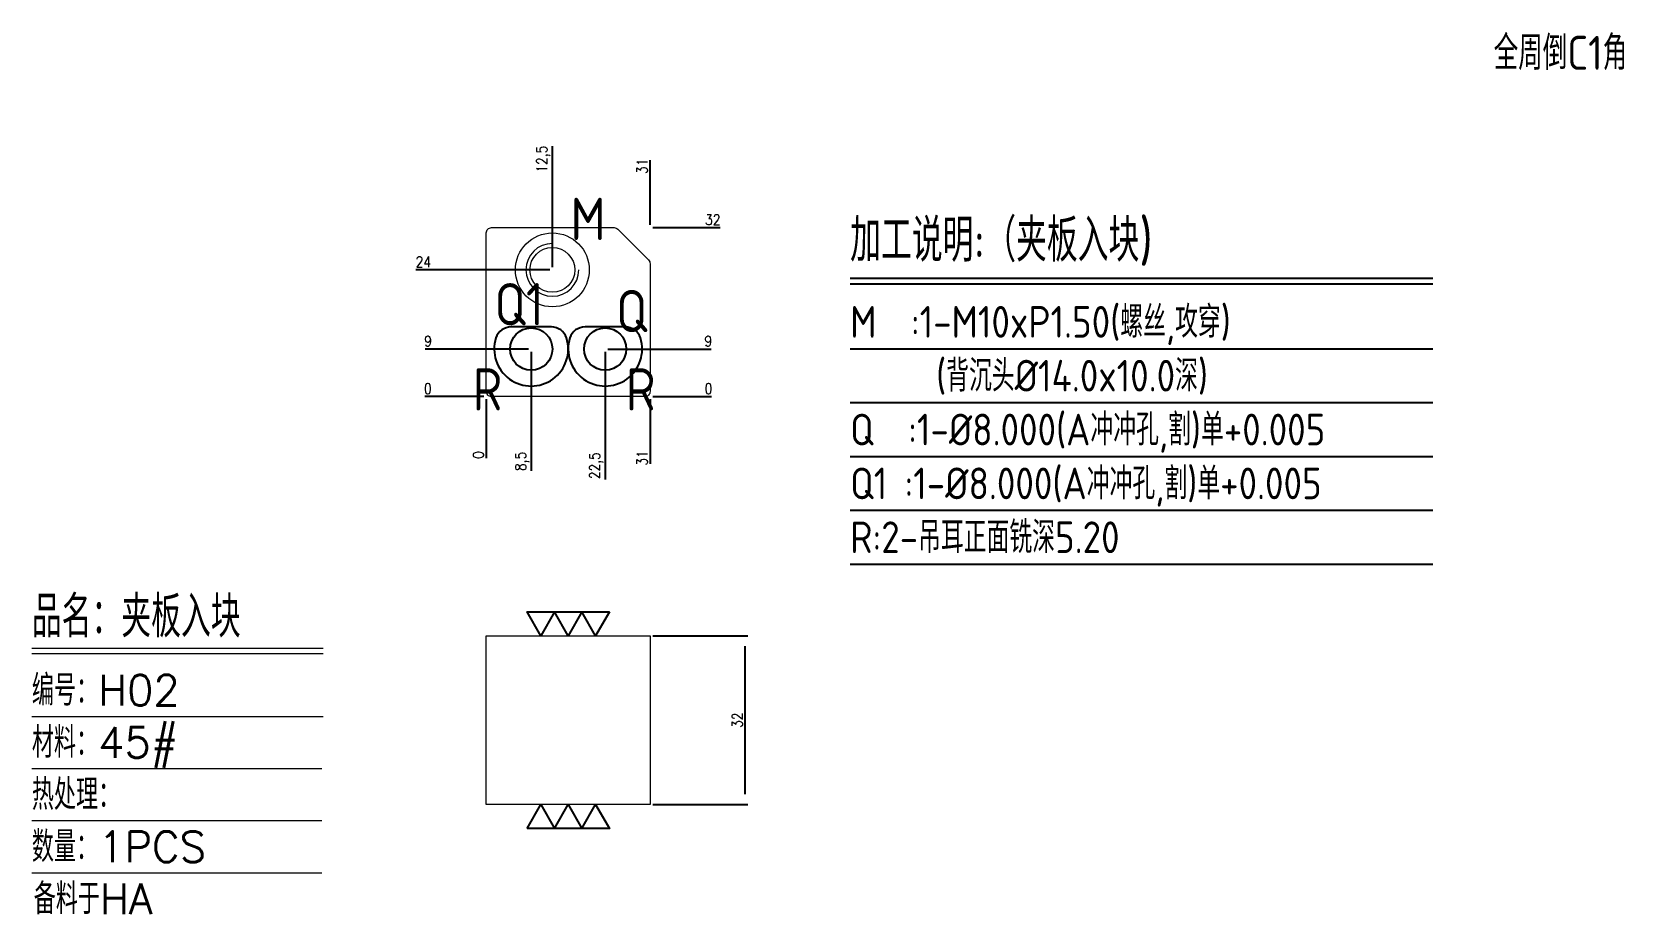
# Model space of a CAD drawing. Header units: millimetres. Extents: x 91061 to 91362, y 14692 to 14859.
import ezdxf
from ezdxf.enums import TextEntityAlignment as Align

# ---------------------------------------------------------------- set-up
doc = ezdxf.new("R2010")
doc.units = ezdxf.units.MM
doc.linetypes.add('DASHED', pattern=[0])
for name, color, linetype in [('DIM', 4, 'Continuous'), ('PH_P', 2, 'Continuous'), ('TEXT', 4, 'Continuous')]:
    doc.layers.add(name, color=color, linetype=linetype)
doc.styles.add('chinesef_fs', font='simplex.shx', dxfattribs={"bigfont": 'gbcbig.shx'})
doc.styles.add('gbenor', font='gbenor.shx', dxfattribs={"bigfont": 'gbcbig.shx'})
doc.styles.get("Standard").update_dxf_attribs({"font": 'txt.shx', "width": 0.85, "bigfont": 'ctxt.shx'})
doc.dimstyles.new('T-2-WX', dxfattribs={"dimtxt": 2, "dimasz": 2, "dimexe": 0.5, "dimexo": 0.5, "dimgap": 0.5, "dimtad": 1, "dimtxsty": 'Standard', "dimblk": 'OPEN30', "dimcen": 0, "dimazin": 3, "dimtfac": 1, "dimtmove": 0, "dimatfit": 3, "dimldrblk": 'OPEN30', "dimlwd": -1, "dimlwe": -1})

# ---------------------------------------------------------------- blocks, each defined once
blk = doc.blocks.new('*D7579')
at = {"layer": 'Defpoints', "color": 0}
for p in [(91146.6, 14789.98), (91177.6, 14789.98), (91187.6, 14789.98)]:
    blk.add_point(p, dxfattribs=at)
at = {"layer": 'DIM', "color": 0}
blk.add_line((91178.1, 14789.98), (91189.23, 14789.98), dxfattribs=at)
at = {"layer": 'DIM', "color": 0, "insert": (91188.66, 14791.48), "char_height": 2, "attachment_point": 5}
blk.add_mtext('0', dxfattribs=at)
blk = doc.blocks.new('_Open30')
blk = doc.blocks.new('*D7580')
at = {"layer": 'Defpoints', "color": 0}
for p in [(91169.1, 14798.98), (91187.6, 14798.98), (91146.6, 14789.98)]:
    blk.add_point(p, dxfattribs=at)
at = {"layer": 'DIM', "color": 0}
for p, q in [((91169.6, 14798.98), (91179.6, 14798.98)), ((91179.6, 14798.98), (91183.6, 14798.98)), ((91183.6, 14798.98), (91189.15, 14798.98))]:
    blk.add_line(p, q, dxfattribs=at)
at = {"layer": 'DIM', "color": 0, "insert": (91188.62, 14800.48), "char_height": 2, "attachment_point": 5}
blk.add_mtext('9', dxfattribs=at)
blk = doc.blocks.new('*D7581')
at = {"layer": 'Defpoints', "color": 0}
for p in [(91177.6, 14821.98), (91187.6, 14821.98), (91146.6, 14789.98)]:
    blk.add_point(p, dxfattribs=at)
at = {"layer": 'DIM', "color": 0}
for p, q in [((91178.1, 14821.98), (91181.6, 14821.98)), ((91181.6, 14821.98), (91183.6, 14821.98)), ((91183.6, 14821.98), (91190.85, 14821.98))]:
    blk.add_line(p, q, dxfattribs=at)
at = {"layer": 'DIM', "color": 0, "insert": (91189.47, 14823.48), "char_height": 2, "attachment_point": 5}
blk.add_mtext('32', dxfattribs=at)
blk = doc.blocks.new('*D7582')
at = {"layer": 'Defpoints', "color": 0}
for p in [(91136.6, 14789.98), (91146.6, 14789.98), (91146.6, 14789.98)]:
    blk.add_point(p, dxfattribs=at)
at = {"layer": 'DIM', "color": 0}
blk.add_line((91146.1, 14789.98), (91134.96, 14789.98), dxfattribs=at)
at = {"layer": 'DIM', "color": 0, "insert": (91135.53, 14791.48), "char_height": 2, "attachment_point": 5}
blk.add_mtext('0', dxfattribs=at)
blk = doc.blocks.new('*D7583')
at = {"layer": 'Defpoints', "color": 0}
for p in [(91136.6, 14798.98), (91155.1, 14798.98), (91146.6, 14789.98)]:
    blk.add_point(p, dxfattribs=at)
at = {"layer": 'DIM', "color": 0}
for p, q in [((91140.6, 14798.98), (91135.04, 14798.98)), ((91144.6, 14798.98), (91140.6, 14798.98)), ((91154.6, 14798.98), (91144.6, 14798.98))]:
    blk.add_line(p, q, dxfattribs=at)
at = {"layer": 'DIM', "color": 0, "insert": (91135.57, 14800.48), "char_height": 2, "attachment_point": 5}
blk.add_mtext('9', dxfattribs=at)
blk = doc.blocks.new('*D7584')
at = {"layer": 'Defpoints', "color": 0}
for p in [(91136.6, 14813.98), (91159.1, 14813.98), (91146.6, 14789.98)]:
    blk.add_point(p, dxfattribs=at)
at = {"layer": 'DIM', "color": 0}
for p, q in [((91140.6, 14813.98), (91133.26, 14813.98)), ((91144.6, 14813.98), (91140.6, 14813.98)), ((91158.6, 14813.98), (91144.6, 14813.98))]:
    blk.add_line(p, q, dxfattribs=at)
at = {"layer": 'DIM', "color": 0, "insert": (91134.68, 14815.48), "char_height": 2, "attachment_point": 5}
blk.add_mtext('24', dxfattribs=at)
blk = doc.blocks.new('*D7585')
at = {"layer": 'Defpoints', "color": 0}
for p in [(91146.6, 14789.98), (91177.6, 14789.98), (91177.6, 14779.98)]:
    blk.add_point(p, dxfattribs=at)
at = {"layer": 'DIM', "color": 0}
for p, q in [((91177.6, 14789.48), (91177.6, 14785.98)), ((91177.6, 14785.98), (91177.6, 14783.98)), ((91177.6, 14783.98), (91177.6, 14777.21))]:
    blk.add_line(p, q, dxfattribs=at)
at = {"layer": 'DIM', "color": 0, "insert": (91176.1, 14778.34), "char_height": 2, "attachment_point": 5, "rotation": 90}
blk.add_mtext('31', dxfattribs=at)
blk = doc.blocks.new('*D7586')
at = {"layer": 'Defpoints', "color": 0}
for p in [(91169.1, 14798.98), (91146.6, 14789.98), (91169.1, 14779.98)]:
    blk.add_point(p, dxfattribs=at)
at = {"layer": 'DIM', "color": 0}
for p, q in [((91169.1, 14798.48), (91169.1, 14787.98)), ((91169.1, 14787.98), (91169.1, 14783.98)), ((91169.1, 14783.98), (91169.1, 14774.3))]:
    blk.add_line(p, q, dxfattribs=at)
at = {"layer": 'DIM', "color": 0, "insert": (91167.41, 14776.89), "char_height": 2, "attachment_point": 5, "rotation": 90}
blk.add_mtext('22,5', dxfattribs=at)
blk = doc.blocks.new('*D7587')
at = {"layer": 'Defpoints', "color": 0}
for p in [(91155.1, 14798.98), (91146.6, 14789.98), (91155.1, 14779.98)]:
    blk.add_point(p, dxfattribs=at)
at = {"layer": 'DIM', "color": 0}
for p, q in [((91155.1, 14798.48), (91155.1, 14787.98)), ((91155.1, 14787.98), (91155.1, 14783.98)), ((91155.1, 14783.98), (91155.1, 14775.91))]:
    blk.add_line(p, q, dxfattribs=at)
at = {"layer": 'DIM', "color": 0, "insert": (91153.41, 14777.7), "char_height": 2, "attachment_point": 5, "rotation": 90}
blk.add_mtext('8,5', dxfattribs=at)
blk = doc.blocks.new('*D7588')
at = {"layer": 'Defpoints', "color": 0}
for p in [(91146.6, 14789.98), (91146.6, 14789.98), (91146.6, 14779.98)]:
    blk.add_point(p, dxfattribs=at)
at = {"layer": 'DIM', "color": 0}
blk.add_line((91146.6, 14789.48), (91146.6, 14778.34), dxfattribs=at)
at = {"layer": 'DIM', "color": 0, "insert": (91145.1, 14778.91), "char_height": 2, "attachment_point": 5, "rotation": 90}
blk.add_mtext('0', dxfattribs=at)
blk = doc.blocks.new('*D7589')
at = {"layer": 'Defpoints', "color": 0}
for p in [(91177.6, 14831.98), (91177.6, 14821.98), (91146.6, 14789.98)]:
    blk.add_point(p, dxfattribs=at)
at = {"layer": 'DIM', "color": 0}
for p, q in [((91177.6, 14827.98), (91177.6, 14834.74)), ((91177.6, 14825.98), (91177.6, 14827.98)), ((91177.6, 14822.48), (91177.6, 14825.98))]:
    blk.add_line(p, q, dxfattribs=at)
at = {"layer": 'DIM', "color": 0, "insert": (91176.1, 14833.61), "char_height": 2, "attachment_point": 5, "rotation": 90}
blk.add_mtext('31', dxfattribs=at)
blk = doc.blocks.new('*D7590')
at = {"layer": 'Defpoints', "color": 0}
for p in [(91159.1, 14831.98), (91159.1, 14813.98), (91146.6, 14789.98)]:
    blk.add_point(p, dxfattribs=at)
at = {"layer": 'DIM', "color": 0}
for p, q in [((91159.1, 14827.98), (91159.1, 14837.41)), ((91159.1, 14823.98), (91159.1, 14827.98)), ((91159.1, 14814.48), (91159.1, 14823.98))]:
    blk.add_line(p, q, dxfattribs=at)
at = {"layer": 'DIM', "color": 0, "insert": (91157.41, 14834.95), "char_height": 2, "attachment_point": 5, "rotation": 90}
blk.add_mtext('12,5', dxfattribs=at)
blk = doc.blocks.new('*D7591')
at = {"layer": 'Defpoints', "color": 0}
for p in [(91177.6, 14744.69), (91195.61, 14744.69), (91177.6, 14712.69)]:
    blk.add_point(p, dxfattribs=at)
at = {"layer": 'DIM', "color": 0}
for p, q in [((91178.1, 14744.69), (91196.11, 14744.69)), ((91195.61, 14714.69), (91195.61, 14742.69)), ((91178.1, 14712.69), (91196.11, 14712.69))]:
    blk.add_line(p, q, dxfattribs=at)
at = {"layer": 'DIM', "color": 0, "insert": (91194.11, 14728.69), "char_height": 2, "attachment_point": 5, "rotation": 90}
blk.add_mtext('32', dxfattribs=at)

msp = doc.modelspace()

# ---------------------------------------------------------------- linework, layer by layer
at = {"layer": 'DIM', "color": 4, "linetype": 'Continuous', "lineweight": 13}
for p, q in [((91060.568, 14742.338), (91115.728, 14742.338)), ((91060.568, 14741.322), (91115.728, 14741.322)), ((91060.568, 14729.413), (91115.728, 14729.413)), ((91060.568, 14719.538), (91115.489, 14719.538)), ((91060.568, 14709.662), (91115.489, 14709.662)), ((91060.568, 14699.787), (91115.489, 14699.787))]:
    msp.add_line(p, q, dxfattribs=at)
at = {"layer": 'DIM'}
for points in [[(91169.892, 14749.189), (91167.294, 14744.689), (91164.695, 14749.189), (91162.097, 14744.689), (91159.499, 14749.189), (91156.901, 14744.689), (91154.303, 14749.189), (91169.892, 14749.189)], [(91154.303, 14708.189), (91156.901, 14712.689), (91159.499, 14708.189), (91162.097, 14712.689), (91164.695, 14708.189), (91167.294, 14712.689), (91169.892, 14708.189), (91154.303, 14708.189)]]:
    msp.add_lwpolyline(points, close=True, dxfattribs=at)
at = {"layer": 'PH_P', "linetype": 'Continuous', "lineweight": 13}
msp.add_lwpolyline([(91177.597, 14815.148), (91177.597, 14790.976, -0.4142136), (91176.597, 14789.976), (91147.597, 14789.976, -0.4142136), (91146.597, 14790.976), (91146.597, 14820.976, -0.4142136), (91147.597, 14821.976), (91170.769, 14821.976, -0.1989124), (91171.476, 14821.683), (91177.304, 14815.855, -0.1989124)], format="xyb", close=True, dxfattribs=at)
at = {"layer": 'PH_P'}
for points in [[(91148.42, 14801.076, 1.3627703), (91161.775, 14801.076, 0.3275382), (91158.913, 14803.176), (91151.282, 14803.176, 0.3275382)], [(91162.42, 14801.076, 1.3627703), (91175.775, 14801.076, 0.3275382), (91172.913, 14803.176), (91165.282, 14803.176, 0.3275382)]]:
    msp.add_lwpolyline(points, format="xyb", close=True, dxfattribs=at)
at = {"layer": 'PH_P', "color": 2, "linetype": 'Continuous', "lineweight": 15}
msp.add_lwpolyline([(91146.597, 14744.689), (91177.597, 14744.689), (91177.597, 14712.689), (91146.597, 14712.689)], close=True, dxfattribs=at)
at = {"layer": 'PH_P', "linetype": 'DASHED', "lineweight": 18, "ltscale": 0.1}
msp.add_circle((91159.097, 14813.976), 7, dxfattribs=at)
at = {"layer": 'PH_P', "lineweight": 18}
msp.add_circle((91159.097, 14813.976), 4.25, dxfattribs=at)
at = {"layer": 'PH_P', "color": 1}
for centre in [(91155.097, 14798.976), (91169.097, 14798.976)]:
    msp.add_circle(centre, 4, dxfattribs=at)
at = {"layer": 'PH_P', "lineweight": 18}
msp.add_arc((91159.097, 14813.976), 5, 90, 0, dxfattribs=at)
at = {"layer": 'TEXT', "color": 3}
for p, q in [((91215.473, 14812.386), (91325.769, 14812.386)), ((91215.473, 14811.336), (91325.769, 14811.336)), ((91215.473, 14799.036), (91325.769, 14799.036)), ((91215.473, 14788.836), (91325.769, 14788.836)), ((91215.473, 14778.636), (91325.769, 14778.636)), ((91215.473, 14768.436), (91325.769, 14768.436)), ((91215.473, 14758.236), (91325.769, 14758.236))]:
    msp.add_line(p, q, dxfattribs=at)

# ---------------------------------------------------------------- texts
at = {"layer": 'DIM', "color": 3, "linetype": 'Continuous', "lineweight": 13, "style": 'chinesef_fs'}
for s, height, p in [('品名：夹板入块', 7.8423, (91060.568, 14744.371)), ('编号：H02', 5.8091, (91060.568, 14731.446)), ('材料：45#', 5.8091, (91060.568, 14721.571)), ('热处理：', 5.8091, (91060.568, 14711.695)), ('数量：1PCS', 5.8091, (91060.568, 14701.82)), ('备料于HA', 5.8091, (91060.922, 14691.945))]:
    msp.add_text(s, height=height, dxfattribs=at).set_placement(p)
at = {"layer": 'TEXT', "color": 4, "lineweight": 18, "style": 'gbenor'}
msp.add_text('全周倒C1角', height=6.4521, dxfattribs=at).set_placement((91337.286, 14851.856))
at = {"layer": 'TEXT', "style": 'gbenor'}
for s, p in [('M', (91165.866, 14823.642)), ('Q1', (91152.82, 14807.476)), ('Q', (91174.145, 14806.185)), ('R', (91146.824, 14791.362)), ('R', (91175.824, 14791.362))]:
    msp.add_text(s, height=8, dxfattribs=at).set_placement(p, align=Align.MIDDLE_CENTER)
at = {"layer": 'TEXT', "color": 4, "style": 'gbenor'}
for s, height, p in [('加工说明:（夹板入块)', 8.1, (91215.473, 14815.536)), ('M  :1-M10xP1.50(螺丝,攻穿)', 6, (91215.473, 14801.136)), ('     (背沉头%%c14.0x10.0深)', 6, (91215.473, 14790.936)), ('R:2-吊耳正面铣深5.20', 6, (91215.473, 14760.336))]:
    msp.add_text(s, height=height, dxfattribs=at).set_placement(p)
at = {"layer": 'TEXT', "color": 1, "style": 'gbenor'}
for s, p in [('Q  :1-%%c8.000(A冲冲孔,割)单+0.005', (91215.473, 14780.736)), ('Q1 :1-%%c8.000(A冲冲孔,割)单+0.005', (91215.473, 14770.536))]:
    msp.add_text(s, height=6, dxfattribs=at).set_placement(p)

# ---------------------------------------------------------------- dimensions: what is measured, and where the dimension line sits
at = {"layer": 'DIM'}
for feature_location, offset, dtype, origin, picture, middle in [((91159.097, 14813.976), (0, 18), 1, (91146.597, 14789.976), '*D7590', (91157.407, 14834.945)), ((91177.597, 14821.976), (0, 10), 1, (91146.597, 14789.976), '*D7589', (91176.097, 14833.61)), ((91177.597, 14821.976), (10, 0), 0, (91146.597, 14789.976), '*D7581', (91189.474, 14823.476)), ((91159.097, 14813.976), (-22.5, 0), 0, (91146.597, 14789.976), '*D7584', (91134.681, 14815.476)), ((91155.097, 14798.976), (-18.5, 0), 0, (91146.597, 14789.976), '*D7583', (91135.571, 14800.476)), ((91169.097, 14798.976), (18.5, 0), 0, (91146.597, 14789.976), '*D7580', (91188.624, 14800.476)), ((91169.097, 14798.976), (0, -19), 1, (91146.597, 14789.976), '*D7586', (91167.407, 14776.886)), ((91155.097, 14798.976), (0, -19), 1, (91146.597, 14789.976), '*D7587', (91153.407, 14777.695)), ((91146.597371031, 14789.976296073), (-10, 0), 0, (91146.597371031, 14789.976296073), '*D7582', (91135.530704364, 14791.476296073)), ((91177.597371051, 14789.976296073), (10, 0), 0, (91146.597371031, 14789.976296073), '*D7579', (91188.664037717, 14791.476296073)), ((91146.597371031, 14789.976296073), (0, -10), 1, (91146.597371031, 14789.976296073), '*D7588', (91145.097371031, 14778.909629406)), ((91177.597, 14789.976), (0, -10), 1, (91146.597, 14789.976), '*D7585', (91176.097, 14778.343))]:
    dim = msp.add_ordinate_dim(feature_location=feature_location, offset=offset, dtype=dtype, origin=origin, dimstyle='T-2-WX', dxfattribs=at)
    dim.commit()
    dim.dimension.update_dxf_attribs({"geometry": picture, "text_midpoint": middle})
dim = msp.add_linear_dim(base=(91195.614, 14744.689), p1=(91177.597, 14712.689), p2=(91177.597, 14744.689), angle=90, dimstyle='T-2-WX', dxfattribs=at)
dim.commit()
dim.dimension.update_dxf_attribs({"geometry": '*D7591', "text_midpoint": (91194.114, 14728.689)})

doc.saveas('drawing.dxf')
